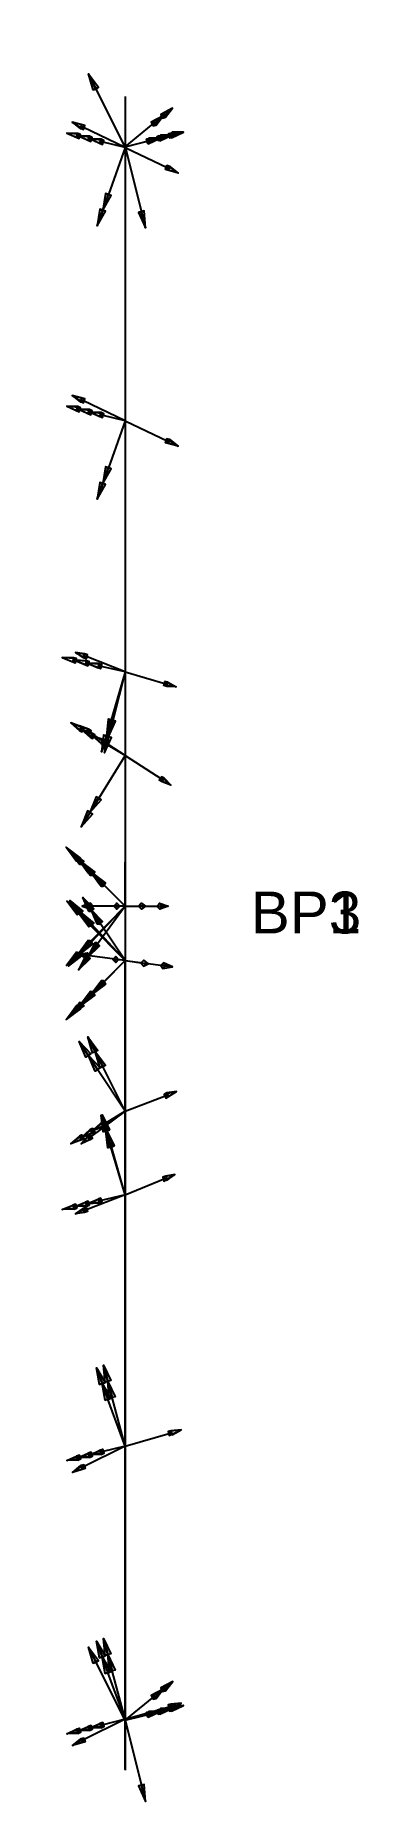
# Model space of a CAD drawing. Header units: millimetres. Extents: x -3738 to 13, y -104 to 107.
# Drawn here: x -25.7 to 12.9, y -103.7 to 107.3 of the extents above; entities outside this region: 1.
import ezdxf

# ---------------------------------------------------------------- set-up
doc = ezdxf.new("R2010")
doc.units = ezdxf.units.MM
for name, color, linetype in [('AutoDetect_1_6', 1, 'Continuous'), ('AutoDetect_2_3', 1, 'Continuous'), ('AutoDetect_3_0', 1, 'Continuous'), ('AutoDetect_3_4', 1, 'Continuous'), ('AutoDetect_3_7', 1, 'Continuous'), ('AutoDetect_4_1', 1, 'Continuous'), ('AutoDetect_4_2', 1, 'Continuous'), ('AutoDetect_4_5', 1, 'Continuous'), ('Lasche_ID_GUID_EBD5B054_8456_430f_A8FF_94A3B1D2545C', 1, 'Continuous')]:
    doc.layers.add(name, color=color, linetype=linetype)
doc.styles.get("Standard").update_dxf_attribs({"font": 'arial.ttf'})

# ---------------------------------------------------------------- blocks, each defined once
blk = doc.blocks.new('Kontrollpunkt')
at = {"color": 0}
for q in [(0, 6), (8, 0), (0, 0, 4)]:
    blk.add_line((0, 0), q, dxfattribs=at)
for points in [[(0.25, 8, -0.25), (-0.25, 8, -0.25), (-0.25, 8, 0.25), (0, 10, 0), (-0.25, 8, -0.25), (0.25, 8, 0.25), (0, 10, 0), (0.25, 8, -0.25), (0.25, 8, 0.25), (-0.25, 8, 0.25)], [(0.25, 6, -0.25), (-0.25, 6, -0.25), (-0.25, 6, 0.25), (0, 8, 0), (-0.25, 6, -0.25), (0.25, 6, 0.25), (0, 8, 0), (0.25, 6, -0.25), (0.25, 6, 0.25), (-0.25, 6, 0.25)], [(0.25, 0.25, 4), (-0.25, 0.25, 4), (-0.25, -0.25, 4), (0, 0, 6), (-0.25, 0.25, 4), (0.25, -0.25, 4), (0, 0, 6), (0.25, 0.25, 4), (0.25, -0.25, 4), (-0.25, -0.25, 4)], [(0.25, 0.25, 6), (-0.25, 0.25, 6), (-0.25, -0.25, 6), (0, 0, 8), (-0.25, 0.25, 6), (0.25, -0.25, 6), (0, 0, 8), (0.25, 0.25, 6), (0.25, -0.25, 6), (-0.25, -0.25, 6)], [(0.25, 0.25, 8), (-0.25, 0.25, 8), (-0.25, -0.25, 8), (0, 0, 10), (-0.25, 0.25, 8), (0.25, -0.25, 8), (0, 0, 10), (0.25, 0.25, 8), (0.25, -0.25, 8), (-0.25, -0.25, 8)], [(8, 0.25, -0.25), (8, 0.25, 0.25), (8, -0.25, 0.25), (10, 0, 0), (8, 0.25, 0.25), (8, -0.25, -0.25), (10, 0, 0), (8, 0.25, -0.25), (8, -0.25, -0.25), (8, -0.25, 0.25)]]:
    blk.add_polyline3d(points, dxfattribs=at)

msp = doc.modelspace()

# ---------------------------------------------------------------- linework, layer by layer
at = {"layer": 'AutoDetect_1_6', "color": 1}
msp.add_line((-15, 100, -265), (-15, -100, -265), dxfattribs=at)
at = {"layer": 'AutoDetect_2_3', "color": 1}
msp.add_line((-15, 100, -445), (-15, -100, -445), dxfattribs=at)
at = {"layer": 'AutoDetect_3_0', "color": 1}
msp.add_line((-15, 3.25, -422), (-15, 3.25, -288), dxfattribs=at)
at = {"layer": 'AutoDetect_3_0', "color": 1, "extrusion": (-1, 0, 0)}
for centre, start, end in [((-21.25, -422, 15), 315, 0), ((-21.25, -288, 15), 0, 45)]:
    msp.add_arc(centre, 18, start, end, dxfattribs=at)
at = {"layer": 'AutoDetect_3_4', "color": 1}
msp.add_line((-15, 99.9, -270), (-15, 21.25, -270), dxfattribs=at)
at = {"layer": 'AutoDetect_3_4', "color": 1, "extrusion": (1, 0, 0)}
msp.add_arc((21.25, -288, -15), 18, 90, 135, dxfattribs=at)
at = {"layer": 'AutoDetect_3_7', "color": 1}
msp.add_line((-15, 99.9, -440), (-15, 21.25, -440), dxfattribs=at)
at = {"layer": 'AutoDetect_3_7', "color": 1, "extrusion": (-1, 0, 0)}
msp.add_arc((-21.25, -422, 15), 18, 270, 315, dxfattribs=at)
at = {"layer": 'AutoDetect_4_1', "color": 1}
msp.add_line((-15, -3.25, -288), (-15, -3.25, -422), dxfattribs=at)
at = {"layer": 'AutoDetect_4_1', "color": 1, "extrusion": (-1, 0, 0)}
for centre, start, end in [((21.25, -288, 15), 135, 180), ((21.25, -422, 15), 180, 225)]:
    msp.add_arc(centre, 18, start, end, dxfattribs=at)
at = {"layer": 'AutoDetect_4_2', "color": 1}
msp.add_line((-15, -99.9, -270), (-15, -21.25, -270), dxfattribs=at)
at = {"layer": 'AutoDetect_4_2', "color": 1, "extrusion": (-1, 0, 0)}
msp.add_arc((21.25, -288, 15), 18, 90, 135, dxfattribs=at)
at = {"layer": 'AutoDetect_4_5', "color": 1}
msp.add_line((-15, -99.9, -440), (-15, -21.25, -440), dxfattribs=at)
at = {"layer": 'AutoDetect_4_5', "color": 1, "extrusion": (1, 0, 0)}
msp.add_arc((-21.25, -422, -15), 18, 270, 315, dxfattribs=at)

# ---------------------------------------------------------------- block references
at = {"layer": 'AutoDetect_1_6', "color": 1, "extrusion": (0.696364, 0.173648, 0.696364), "rotation": 180}
for p in [(94.84, -195.89, -178.66), (-87.58, -164.21, -211.3)]:
    msp.add_blockref('Kontrollpunkt', p, dxfattribs=at)
at = {"layer": 'AutoDetect_2_3', "color": 1, "extrusion": (0.696364, 0.173648, -0.696364), "rotation": 341.9218654017965}
for p in [(94.84, -313.67, 315.76), (-87.58, -345.34, 283.11)]:
    msp.add_blockref('Kontrollpunkt', p, dxfattribs=at)
at = {"layer": 'AutoDetect_3_0', "color": 1, "extrusion": (-0.650895, 0.650895, 0.390731), "rotation": 291.3421348077551}
msp.add_blockref('Kontrollpunkt', (8.31, -393.5, -153.01), dxfattribs=at)
at = {"layer": 'AutoDetect_3_0', "color": 1, "extrusion": (-0.704416, 0.704416, 0.087156), "rotation": 274.9810693937002}
msp.add_blockref('Kontrollpunkt', (8.31, -421.52, -23.92), dxfattribs=at)
at = {"layer": 'AutoDetect_3_0', "color": 1, "extrusion": (-0.696364, 0.696364, -0.173648), "rotation": 260.1489238834161}
for p in [(8.31, -373.96, 79.04), (8.31, -291.23, 64.46)]:
    msp.add_blockref('Kontrollpunkt', p, dxfattribs=at)
at = {"layer": 'AutoDetect_3_0', "color": 1, "extrusion": (-0.650895, 0.650895, -0.390731), "rotation": 248.6578651922448}
msp.add_blockref('Kontrollpunkt', (8.31, -260.06, 124.41), dxfattribs=at)
at = {"layer": 'AutoDetect_3_4', "color": 1, "extrusion": (-0.696364, 0.173648, -0.696364), "rotation": 278.1385729810916}
for p in [(-87.48, -167.82, 214.77), (-55.8, -173.32, 209.1)]:
    msp.add_blockref('Kontrollpunkt', p, dxfattribs=at)
at = {"layer": 'AutoDetect_3_4', "color": 1, "extrusion": (-0.754521, 0.173648, -0.632886), "rotation": 272.2386021562322}
msp.add_blockref('Kontrollpunkt', (-27.09, -195.36, 187.62), dxfattribs=at)
at = {"layer": 'AutoDetect_3_4', "color": 1, "extrusion": (-0.650895, 0.390731, -0.650895), "rotation": 271.2695327411889}
msp.add_blockref('Kontrollpunkt', (-10.5, -189.49, 193.81), dxfattribs=at)
at = {"layer": 'AutoDetect_3_7', "color": 1, "extrusion": (-0.696364, 0.173648, 0.696364), "rotation": 261.8614270189084}
for p in [(-87.48, -341.74, -279.65), (-55.8, -336.24, -285.32)]:
    msp.add_blockref('Kontrollpunkt', p, dxfattribs=at)
at = {"layer": 'AutoDetect_3_7', "color": 1, "extrusion": (-0.754571, 0.173648, 0.632826), "rotation": 264.6210191363312}
msp.add_blockref('Kontrollpunkt', (-27.09, -354.38, -261.7), dxfattribs=at)
at = {"layer": 'AutoDetect_3_7', "color": 1, "extrusion": (-0.650895, 0.390731, 0.650895), "rotation": 268.7304672588111}
msp.add_blockref('Kontrollpunkt', (-10.5, -349.52, -268.33), dxfattribs=at)
at = {"layer": 'AutoDetect_4_1', "color": 1, "extrusion": (-0.650895, -0.650895, -0.390731), "rotation": 116.9856821999535}
msp.add_blockref('Kontrollpunkt', (-8.31, -260.06, 124.41), dxfattribs=at)
at = {"layer": 'AutoDetect_4_1', "color": 1, "extrusion": (-0.650895, -0.650895, 0.390731), "rotation": 63.01431780004646}
msp.add_blockref('Kontrollpunkt', (-8.31, -393.5, -153.01), dxfattribs=at)
at = {"layer": 'AutoDetect_4_1', "color": 1, "extrusion": (-0.704416, -0.704416, -0.087156), "rotation": 96.48008768721698}
msp.add_blockref('Kontrollpunkt', (-8.31, -285.78, 37.96), dxfattribs=at)
at = {"layer": 'AutoDetect_4_1', "color": 1, "extrusion": (-0.696364, -0.696364, 0.173648), "rotation": 77.24859307823723}
for p in [(-8.31, -325.26, -44.25), (-8.31, -407.98, -58.83)]:
    msp.add_blockref('Kontrollpunkt', p, dxfattribs=at)
at = {"layer": 'AutoDetect_4_2', "color": 1, "extrusion": (-0.650895, -0.390731, -0.650895), "rotation": 86.34572295680387}
msp.add_blockref('Kontrollpunkt', (10.5, -189.49, 193.81), dxfattribs=at)
at = {"layer": 'AutoDetect_4_2', "color": 1, "extrusion": (-0.754588, -0.173648, -0.632806), "rotation": 85.0875247586323}
msp.add_blockref('Kontrollpunkt', (27.09, -195.38, 187.6), dxfattribs=at)
at = {"layer": 'AutoDetect_4_2', "color": 1, "extrusion": (-0.696364, -0.173648, -0.696364), "rotation": 81.2348063681018}
for p in [(55.8, -173.32, 209.1), (87.48, -167.82, 214.77)]:
    msp.add_blockref('Kontrollpunkt', p, dxfattribs=at)
at = {"layer": 'AutoDetect_4_5', "color": 1, "extrusion": (-0.650895, -0.390731, 0.650895), "rotation": 83.40411446479466}
msp.add_blockref('Kontrollpunkt', (10.5, -349.52, -268.33), dxfattribs=at)
at = {"layer": 'AutoDetect_4_5', "color": 1, "extrusion": (-0.752175, -0.173648, 0.635673), "rotation": 95.9209656925961}
msp.add_blockref('Kontrollpunkt', (27.07, -353.42, -262.99), dxfattribs=at)
at = {"layer": 'AutoDetect_4_5', "color": 1, "extrusion": (-0.696364, -0.173648, 0.696364), "rotation": 91.4177731969594}
for p in [(55.8, -336.24, -285.32), (87.48, -341.74, -279.65)]:
    msp.add_blockref('Kontrollpunkt', p, dxfattribs=at)

# ---------------------------------------------------------------- texts
at = {"layer": 'Lasche_ID_GUID_EBD5B054_8456_430f_A8FF_94A3B1D2545C', "color": 5}
for s, p in [('BP2', (-175, 0)), ('BP3', (0, 0, -95)), ('BP1', (0, 0))]:
    msp.add_text(s, height=5, dxfattribs=at).set_placement(p)

doc.saveas('drawing.dxf')
